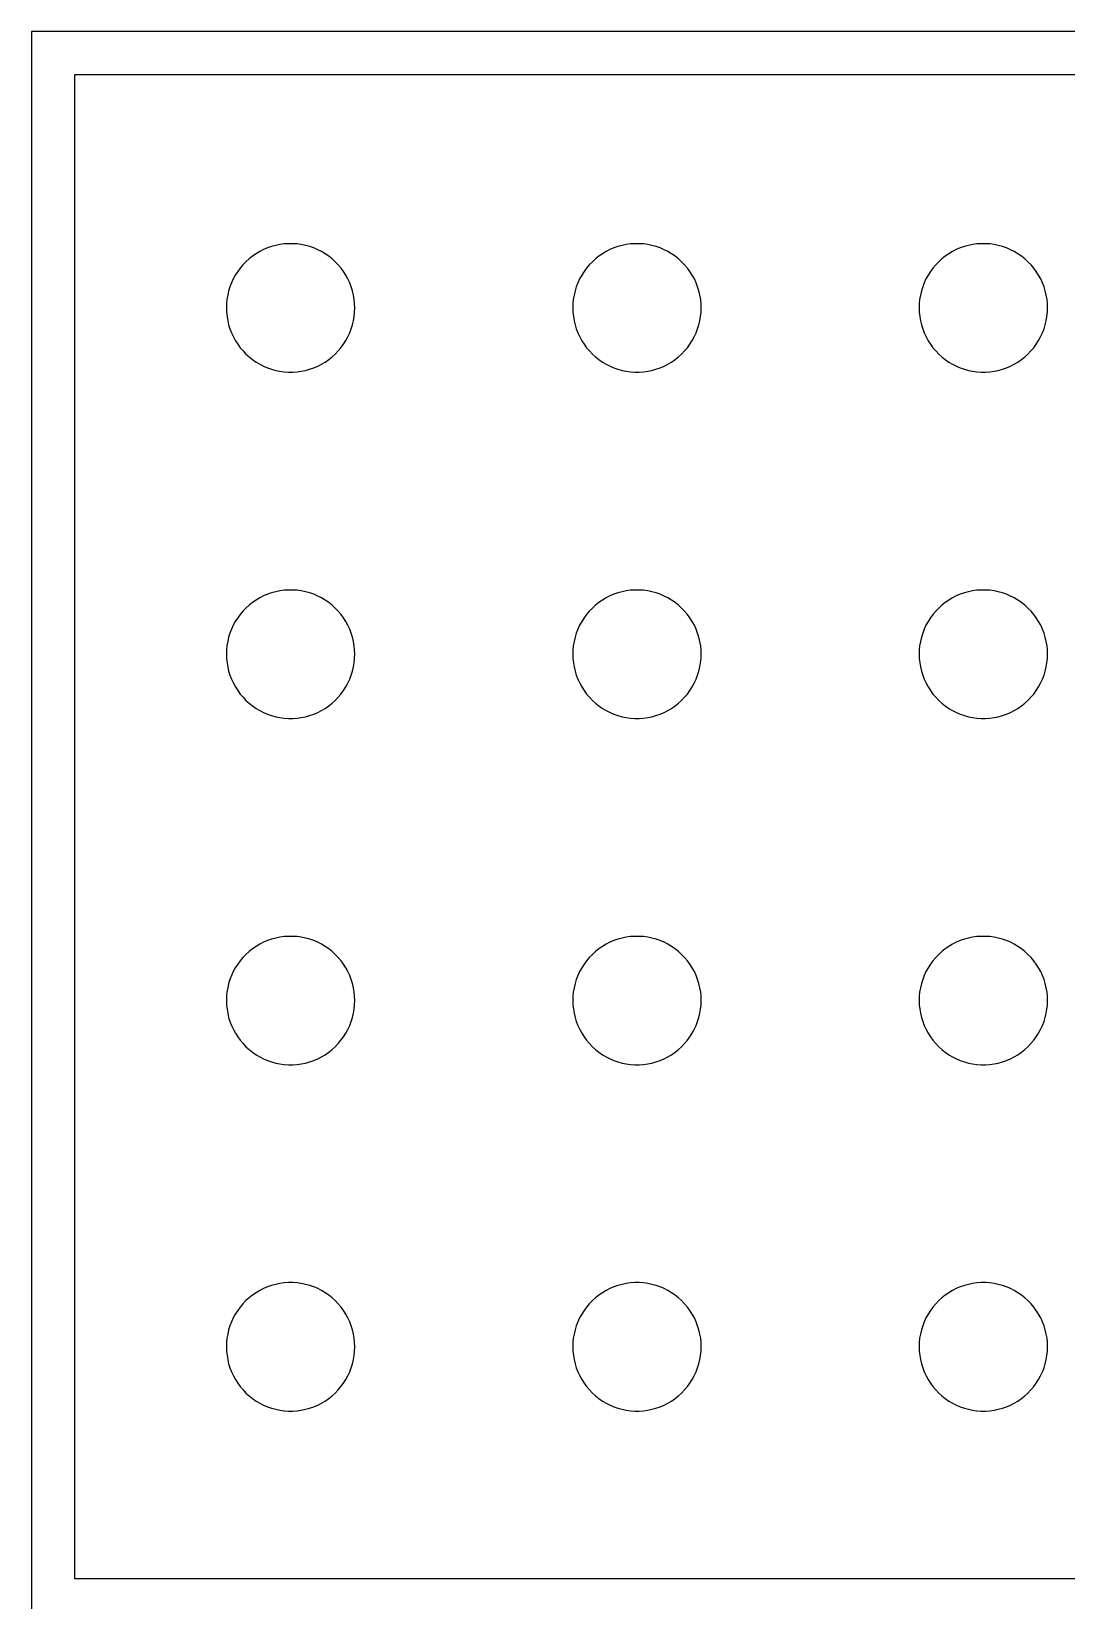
# Model space of a CAD drawing. Extents: x -75 to 75, y -42 to 42.
# Drawn here: x 30.59 to 42.55, y 12.59 to 30.72 of the extents above; entities that cross this region are included whole.
import ezdxf

# ---------------------------------------------------------------- set-up
doc = ezdxf.new("R2010")
doc.units = 0
doc.header["$MEASUREMENT"] = 0
doc.layers.get('0').update_dxf_attribs({"linetype": 'CONTINUOUS'})

msp = doc.modelspace()

# ---------------------------------------------------------------- linework, layer by layer
for p, q in [((52.594, 30.718), (30.594, 30.718)), ((30.594, 30.718), (30.594, -41.282)), ((31.094, 12.843), (31.094, 30.218)), ((31.094, 30.218), (52.094, 30.218)), ((33.148, 28.121), (33.109, 28.09)), ((33.188, 28.149), (33.148, 28.121)), ((33.231, 28.174), (33.188, 28.149)), ((33.275, 28.197), (33.231, 28.174)), ((33.321, 28.216), (33.275, 28.197)), ((33.368, 28.232), (33.321, 28.216)), ((33.416, 28.245), (33.368, 28.232)), ((33.464, 28.255), (33.416, 28.245)), ((33.513, 28.262), (33.464, 28.255)), ((33.563, 28.265), (33.513, 28.262)), ((33.613, 28.265), (33.563, 28.265)), ((33.662, 28.262), (33.613, 28.265)), ((33.711, 28.255), (33.662, 28.262)), ((33.76, 28.245), (33.711, 28.255)), ((33.808, 28.232), (33.76, 28.245)), ((33.854, 28.216), (33.808, 28.232)), ((33.9, 28.196), (33.854, 28.216)), ((33.944, 28.174), (33.9, 28.196)), ((33.987, 28.149), (33.944, 28.174)), ((34.028, 28.121), (33.987, 28.149)), ((34.067, 28.09), (34.028, 28.121)), ((37.148, 28.121), (37.109, 28.09)), ((37.188, 28.149), (37.148, 28.121)), ((37.231, 28.174), (37.188, 28.149)), ((37.275, 28.197), (37.231, 28.174)), ((37.321, 28.216), (37.275, 28.197)), ((37.368, 28.232), (37.321, 28.216)), ((37.416, 28.245), (37.368, 28.232)), ((37.464, 28.255), (37.416, 28.245)), ((37.513, 28.262), (37.464, 28.255)), ((37.563, 28.265), (37.513, 28.262)), ((37.613, 28.265), (37.563, 28.265)), ((37.662, 28.262), (37.613, 28.265)), ((37.711, 28.255), (37.662, 28.262)), ((37.76, 28.245), (37.711, 28.255)), ((37.808, 28.232), (37.76, 28.245)), ((37.854, 28.216), (37.808, 28.232)), ((37.9, 28.196), (37.854, 28.216)), ((37.944, 28.174), (37.9, 28.196)), ((37.987, 28.149), (37.944, 28.174)), ((38.028, 28.121), (37.987, 28.149)), ((38.067, 28.09), (38.028, 28.121)), ((41.148, 28.121), (41.109, 28.09)), ((41.188, 28.149), (41.148, 28.121)), ((41.231, 28.174), (41.188, 28.149)), ((41.275, 28.197), (41.231, 28.174)), ((41.321, 28.216), (41.275, 28.197)), ((41.368, 28.232), (41.321, 28.216)), ((41.416, 28.245), (41.368, 28.232)), ((41.464, 28.255), (41.416, 28.245)), ((41.513, 28.262), (41.464, 28.255)), ((41.563, 28.265), (41.513, 28.262)), ((41.613, 28.265), (41.563, 28.265)), ((41.662, 28.262), (41.613, 28.265)), ((41.711, 28.255), (41.662, 28.262)), ((41.76, 28.245), (41.711, 28.255)), ((41.808, 28.232), (41.76, 28.245)), ((41.854, 28.216), (41.808, 28.232)), ((41.9, 28.196), (41.854, 28.216)), ((41.944, 28.174), (41.9, 28.196)), ((41.987, 28.149), (41.944, 28.174)), ((42.028, 28.121), (41.987, 28.149)), ((42.067, 28.09), (42.028, 28.121)), ((32.976, 27.943), (32.949, 27.902)), ((33.005, 27.983), (32.976, 27.943)), ((33.037, 28.021), (33.005, 27.983)), ((33.072, 28.057), (33.037, 28.021)), ((33.109, 28.09), (33.072, 28.057)), ((34.103, 28.057), (34.067, 28.09)), ((34.138, 28.021), (34.103, 28.057)), ((34.17, 27.983), (34.138, 28.021)), ((34.199, 27.943), (34.17, 27.983)), ((34.226, 27.901), (34.199, 27.943)), ((36.976, 27.943), (36.949, 27.902)), ((37.005, 27.983), (36.976, 27.943)), ((37.037, 28.021), (37.005, 27.983)), ((37.072, 28.057), (37.037, 28.021)), ((37.109, 28.09), (37.072, 28.057)), ((38.103, 28.057), (38.067, 28.09)), ((38.138, 28.021), (38.103, 28.057)), ((38.17, 27.983), (38.138, 28.021)), ((38.199, 27.943), (38.17, 27.983)), ((38.226, 27.901), (38.199, 27.943)), ((40.976, 27.943), (40.949, 27.902)), ((41.005, 27.983), (40.976, 27.943)), ((41.037, 28.021), (41.005, 27.983)), ((41.072, 28.057), (41.037, 28.021)), ((41.109, 28.09), (41.072, 28.057)), ((42.103, 28.057), (42.067, 28.09)), ((42.138, 28.021), (42.103, 28.057)), ((42.17, 27.983), (42.138, 28.021)), ((42.199, 27.943), (42.17, 27.983)), ((42.226, 27.901), (42.199, 27.943)), ((32.887, 27.767), (32.872, 27.72)), ((32.905, 27.813), (32.887, 27.767)), ((32.925, 27.858), (32.905, 27.813)), ((32.949, 27.902), (32.925, 27.858)), ((34.25, 27.858), (34.226, 27.901)), ((34.27, 27.813), (34.25, 27.858)), ((34.288, 27.767), (34.27, 27.813)), ((34.303, 27.719), (34.288, 27.767)), ((36.887, 27.767), (36.872, 27.72)), ((36.905, 27.813), (36.887, 27.767)), ((36.925, 27.858), (36.905, 27.813)), ((36.949, 27.902), (36.925, 27.858)), ((38.25, 27.858), (38.226, 27.901)), ((38.27, 27.813), (38.25, 27.858)), ((38.288, 27.767), (38.27, 27.813)), ((38.303, 27.719), (38.288, 27.767)), ((40.887, 27.767), (40.872, 27.72)), ((40.905, 27.813), (40.887, 27.767)), ((40.925, 27.858), (40.905, 27.813)), ((40.949, 27.902), (40.925, 27.858)), ((42.25, 27.858), (42.226, 27.901)), ((42.27, 27.813), (42.25, 27.858)), ((42.288, 27.767), (42.27, 27.813)), ((42.303, 27.719), (42.288, 27.767)), ((32.847, 27.573), (32.846, 27.523)), ((32.852, 27.622), (32.847, 27.573)), ((32.861, 27.671), (32.852, 27.622)), ((32.872, 27.72), (32.861, 27.671)), ((34.314, 27.671), (34.303, 27.719)), ((34.323, 27.622), (34.314, 27.671)), ((34.327, 27.573), (34.323, 27.622)), ((34.329, 27.523), (34.327, 27.573)), ((36.847, 27.573), (36.846, 27.523)), ((36.852, 27.622), (36.847, 27.573)), ((36.861, 27.671), (36.852, 27.622)), ((36.872, 27.72), (36.861, 27.671)), ((38.314, 27.671), (38.303, 27.719)), ((38.323, 27.622), (38.314, 27.671)), ((38.327, 27.573), (38.323, 27.622)), ((38.329, 27.523), (38.327, 27.573)), ((40.847, 27.573), (40.846, 27.523)), ((40.852, 27.622), (40.847, 27.573)), ((40.861, 27.671), (40.852, 27.622)), ((40.872, 27.72), (40.861, 27.671)), ((42.314, 27.671), (42.303, 27.719)), ((42.323, 27.622), (42.314, 27.671)), ((42.327, 27.573), (42.323, 27.622)), ((42.329, 27.523), (42.327, 27.573)), ((32.846, 27.523), (32.848, 27.474)), ((32.848, 27.474), (32.853, 27.425)), ((32.853, 27.425), (32.861, 27.376)), ((32.861, 27.376), (32.872, 27.327)), ((34.303, 27.327), (34.314, 27.376)), ((34.314, 27.376), (34.322, 27.425)), ((34.322, 27.425), (34.327, 27.474)), ((34.327, 27.474), (34.329, 27.523)), ((36.846, 27.523), (36.848, 27.474)), ((36.848, 27.474), (36.853, 27.425)), ((36.853, 27.425), (36.861, 27.376)), ((36.861, 27.376), (36.872, 27.327)), ((38.303, 27.327), (38.314, 27.376)), ((38.314, 27.376), (38.322, 27.425)), ((38.322, 27.425), (38.327, 27.474)), ((38.327, 27.474), (38.329, 27.523)), ((40.846, 27.523), (40.848, 27.474)), ((40.848, 27.474), (40.853, 27.425)), ((40.853, 27.425), (40.861, 27.376)), ((40.861, 27.376), (40.872, 27.327)), ((42.303, 27.327), (42.314, 27.376)), ((42.314, 27.376), (42.322, 27.425)), ((42.322, 27.425), (42.327, 27.474)), ((42.327, 27.474), (42.329, 27.523)), ((32.872, 27.327), (32.887, 27.28)), ((32.887, 27.28), (32.905, 27.234)), ((32.905, 27.234), (32.926, 27.189)), ((32.926, 27.189), (32.95, 27.145)), ((34.225, 27.146), (34.249, 27.189)), ((34.249, 27.189), (34.27, 27.234)), ((34.27, 27.234), (34.288, 27.28)), ((34.288, 27.28), (34.303, 27.327)), ((36.872, 27.327), (36.887, 27.28)), ((36.887, 27.28), (36.905, 27.234)), ((36.905, 27.234), (36.926, 27.189)), ((36.926, 27.189), (36.95, 27.145)), ((38.225, 27.146), (38.249, 27.189)), ((38.249, 27.189), (38.27, 27.234)), ((38.27, 27.234), (38.288, 27.28)), ((38.288, 27.28), (38.303, 27.327)), ((40.872, 27.327), (40.887, 27.28)), ((40.887, 27.28), (40.905, 27.234)), ((40.905, 27.234), (40.926, 27.189)), ((40.926, 27.189), (40.95, 27.145)), ((42.225, 27.146), (42.249, 27.189)), ((42.249, 27.189), (42.27, 27.234)), ((42.27, 27.234), (42.288, 27.28)), ((42.288, 27.28), (42.303, 27.327)), ((32.95, 27.145), (32.976, 27.104)), ((32.976, 27.104), (33.006, 27.064)), ((33.006, 27.064), (33.038, 27.026)), ((33.038, 27.026), (33.072, 26.99)), ((34.103, 26.99), (34.137, 27.026)), ((34.137, 27.026), (34.169, 27.064)), ((34.169, 27.064), (34.199, 27.104)), ((34.199, 27.104), (34.225, 27.146)), ((36.95, 27.145), (36.976, 27.104)), ((36.976, 27.104), (37.006, 27.064)), ((37.006, 27.064), (37.038, 27.026)), ((37.038, 27.026), (37.072, 26.99)), ((38.103, 26.99), (38.137, 27.026)), ((38.137, 27.026), (38.169, 27.064)), ((38.169, 27.064), (38.199, 27.104)), ((38.199, 27.104), (38.225, 27.146)), ((40.95, 27.145), (40.976, 27.104)), ((40.976, 27.104), (41.006, 27.064)), ((41.006, 27.064), (41.038, 27.026)), ((41.038, 27.026), (41.072, 26.99)), ((42.103, 26.99), (42.137, 27.026)), ((42.137, 27.026), (42.169, 27.064)), ((42.169, 27.064), (42.199, 27.104)), ((42.199, 27.104), (42.225, 27.146)), ((33.072, 26.99), (33.109, 26.957)), ((33.109, 26.957), (33.148, 26.926)), ((33.148, 26.926), (33.189, 26.898)), ((33.189, 26.898), (33.232, 26.873)), ((33.232, 26.873), (33.276, 26.85)), ((33.276, 26.85), (33.321, 26.831)), ((33.321, 26.831), (33.368, 26.815)), ((33.807, 26.815), (33.854, 26.831)), ((33.854, 26.831), (33.9, 26.851)), ((33.9, 26.851), (33.944, 26.873)), ((33.944, 26.873), (33.986, 26.898)), ((33.986, 26.898), (34.027, 26.926)), ((34.027, 26.926), (34.066, 26.957)), ((34.066, 26.957), (34.103, 26.99)), ((37.072, 26.99), (37.109, 26.957)), ((37.109, 26.957), (37.148, 26.926)), ((37.148, 26.926), (37.189, 26.898)), ((37.189, 26.898), (37.232, 26.873)), ((37.232, 26.873), (37.276, 26.85)), ((37.276, 26.85), (37.321, 26.831)), ((37.321, 26.831), (37.368, 26.815)), ((37.807, 26.815), (37.854, 26.831)), ((37.854, 26.831), (37.9, 26.851)), ((37.9, 26.851), (37.944, 26.873)), ((37.944, 26.873), (37.986, 26.898)), ((37.986, 26.898), (38.027, 26.926)), ((38.027, 26.926), (38.066, 26.957)), ((38.066, 26.957), (38.103, 26.99)), ((41.072, 26.99), (41.109, 26.957)), ((41.109, 26.957), (41.148, 26.926)), ((41.148, 26.926), (41.189, 26.898)), ((41.189, 26.898), (41.232, 26.873)), ((41.232, 26.873), (41.276, 26.85)), ((41.276, 26.85), (41.321, 26.831)), ((41.321, 26.831), (41.368, 26.815)), ((41.807, 26.815), (41.854, 26.831)), ((41.854, 26.831), (41.9, 26.851)), ((41.9, 26.851), (41.944, 26.873)), ((41.944, 26.873), (41.986, 26.898)), ((41.986, 26.898), (42.027, 26.926)), ((42.027, 26.926), (42.066, 26.957)), ((42.066, 26.957), (42.103, 26.99)), ((33.368, 26.815), (33.416, 26.802)), ((33.416, 26.802), (33.464, 26.792)), ((33.464, 26.792), (33.513, 26.786)), ((33.513, 26.786), (33.563, 26.782)), ((33.563, 26.782), (33.612, 26.782)), ((33.612, 26.782), (33.662, 26.786)), ((33.662, 26.786), (33.711, 26.792)), ((33.711, 26.792), (33.759, 26.802)), ((33.759, 26.802), (33.807, 26.815)), ((37.368, 26.815), (37.416, 26.802)), ((37.416, 26.802), (37.464, 26.792)), ((37.464, 26.792), (37.513, 26.786)), ((37.513, 26.786), (37.563, 26.782)), ((37.563, 26.782), (37.612, 26.782)), ((37.612, 26.782), (37.662, 26.786)), ((37.662, 26.786), (37.711, 26.792)), ((37.711, 26.792), (37.759, 26.802)), ((37.759, 26.802), (37.807, 26.815)), ((41.368, 26.815), (41.416, 26.802)), ((41.416, 26.802), (41.464, 26.792)), ((41.464, 26.792), (41.513, 26.786)), ((41.513, 26.786), (41.563, 26.782)), ((41.563, 26.782), (41.612, 26.782)), ((41.612, 26.782), (41.662, 26.786)), ((41.662, 26.786), (41.711, 26.792)), ((41.711, 26.792), (41.759, 26.802)), ((41.759, 26.802), (41.807, 26.815)), ((33.148, 24.121), (33.109, 24.09)), ((33.188, 24.149), (33.148, 24.121)), ((33.231, 24.174), (33.188, 24.149)), ((33.275, 24.197), (33.231, 24.174)), ((33.321, 24.216), (33.275, 24.197)), ((33.368, 24.232), (33.321, 24.216)), ((33.416, 24.245), (33.368, 24.232)), ((33.464, 24.255), (33.416, 24.245)), ((33.513, 24.262), (33.464, 24.255)), ((33.563, 24.265), (33.513, 24.262)), ((33.613, 24.265), (33.563, 24.265)), ((33.662, 24.262), (33.613, 24.265)), ((33.711, 24.255), (33.662, 24.262)), ((33.76, 24.245), (33.711, 24.255)), ((33.808, 24.232), (33.76, 24.245)), ((33.854, 24.216), (33.808, 24.232)), ((33.9, 24.196), (33.854, 24.216)), ((33.944, 24.174), (33.9, 24.196)), ((33.987, 24.149), (33.944, 24.174)), ((34.028, 24.121), (33.987, 24.149)), ((34.067, 24.09), (34.028, 24.121)), ((37.148, 24.121), (37.109, 24.09)), ((37.188, 24.149), (37.148, 24.121)), ((37.231, 24.174), (37.188, 24.149)), ((37.275, 24.197), (37.231, 24.174)), ((37.321, 24.216), (37.275, 24.197)), ((37.368, 24.232), (37.321, 24.216)), ((37.416, 24.245), (37.368, 24.232)), ((37.464, 24.255), (37.416, 24.245)), ((37.513, 24.262), (37.464, 24.255)), ((37.563, 24.265), (37.513, 24.262)), ((37.613, 24.265), (37.563, 24.265)), ((37.662, 24.262), (37.613, 24.265)), ((37.711, 24.255), (37.662, 24.262)), ((37.76, 24.245), (37.711, 24.255)), ((37.808, 24.232), (37.76, 24.245)), ((37.854, 24.216), (37.808, 24.232)), ((37.9, 24.196), (37.854, 24.216)), ((37.944, 24.174), (37.9, 24.196)), ((37.987, 24.149), (37.944, 24.174)), ((38.028, 24.121), (37.987, 24.149)), ((38.067, 24.09), (38.028, 24.121)), ((41.148, 24.121), (41.109, 24.09)), ((41.188, 24.149), (41.148, 24.121)), ((41.231, 24.174), (41.188, 24.149)), ((41.275, 24.197), (41.231, 24.174)), ((41.321, 24.216), (41.275, 24.197)), ((41.368, 24.232), (41.321, 24.216)), ((41.416, 24.245), (41.368, 24.232)), ((41.464, 24.255), (41.416, 24.245)), ((41.513, 24.262), (41.464, 24.255)), ((41.563, 24.265), (41.513, 24.262)), ((41.613, 24.265), (41.563, 24.265)), ((41.662, 24.262), (41.613, 24.265)), ((41.711, 24.255), (41.662, 24.262)), ((41.76, 24.245), (41.711, 24.255)), ((41.808, 24.232), (41.76, 24.245)), ((41.854, 24.216), (41.808, 24.232)), ((41.9, 24.196), (41.854, 24.216)), ((41.944, 24.174), (41.9, 24.196)), ((41.987, 24.149), (41.944, 24.174)), ((42.028, 24.121), (41.987, 24.149)), ((42.067, 24.09), (42.028, 24.121)), ((32.976, 23.943), (32.949, 23.902)), ((33.005, 23.983), (32.976, 23.943)), ((33.037, 24.021), (33.005, 23.983)), ((33.072, 24.057), (33.037, 24.021)), ((33.109, 24.09), (33.072, 24.057)), ((34.103, 24.057), (34.067, 24.09)), ((34.138, 24.021), (34.103, 24.057)), ((34.17, 23.983), (34.138, 24.021)), ((34.199, 23.943), (34.17, 23.983)), ((34.226, 23.901), (34.199, 23.943)), ((36.976, 23.943), (36.949, 23.902)), ((37.005, 23.983), (36.976, 23.943)), ((37.037, 24.021), (37.005, 23.983)), ((37.072, 24.057), (37.037, 24.021)), ((37.109, 24.09), (37.072, 24.057)), ((38.103, 24.057), (38.067, 24.09)), ((38.138, 24.021), (38.103, 24.057)), ((38.17, 23.983), (38.138, 24.021)), ((38.199, 23.943), (38.17, 23.983)), ((38.226, 23.901), (38.199, 23.943)), ((40.976, 23.943), (40.949, 23.902)), ((41.005, 23.983), (40.976, 23.943)), ((41.037, 24.021), (41.005, 23.983)), ((41.072, 24.057), (41.037, 24.021)), ((41.109, 24.09), (41.072, 24.057)), ((42.103, 24.057), (42.067, 24.09)), ((42.138, 24.021), (42.103, 24.057)), ((42.17, 23.983), (42.138, 24.021)), ((42.199, 23.943), (42.17, 23.983)), ((42.226, 23.901), (42.199, 23.943)), ((32.887, 23.767), (32.872, 23.72)), ((32.905, 23.813), (32.887, 23.767)), ((32.925, 23.858), (32.905, 23.813)), ((32.949, 23.902), (32.925, 23.858)), ((34.25, 23.858), (34.226, 23.901)), ((34.27, 23.813), (34.25, 23.858)), ((34.288, 23.767), (34.27, 23.813)), ((34.303, 23.719), (34.288, 23.767)), ((36.887, 23.767), (36.872, 23.72)), ((36.905, 23.813), (36.887, 23.767)), ((36.925, 23.858), (36.905, 23.813)), ((36.949, 23.902), (36.925, 23.858)), ((38.25, 23.858), (38.226, 23.901)), ((38.27, 23.813), (38.25, 23.858)), ((38.288, 23.767), (38.27, 23.813)), ((38.303, 23.719), (38.288, 23.767)), ((40.887, 23.767), (40.872, 23.72)), ((40.905, 23.813), (40.887, 23.767)), ((40.925, 23.858), (40.905, 23.813)), ((40.949, 23.902), (40.925, 23.858)), ((42.25, 23.858), (42.226, 23.901)), ((42.27, 23.813), (42.25, 23.858)), ((42.288, 23.767), (42.27, 23.813)), ((42.303, 23.719), (42.288, 23.767)), ((32.847, 23.573), (32.846, 23.523)), ((32.852, 23.622), (32.847, 23.573)), ((32.861, 23.671), (32.852, 23.622)), ((32.872, 23.72), (32.861, 23.671)), ((34.314, 23.671), (34.303, 23.719)), ((34.323, 23.622), (34.314, 23.671)), ((34.327, 23.573), (34.323, 23.622)), ((34.329, 23.523), (34.327, 23.573)), ((36.847, 23.573), (36.846, 23.523)), ((36.852, 23.622), (36.847, 23.573)), ((36.861, 23.671), (36.852, 23.622)), ((36.872, 23.72), (36.861, 23.671)), ((38.314, 23.671), (38.303, 23.719)), ((38.323, 23.622), (38.314, 23.671)), ((38.327, 23.573), (38.323, 23.622)), ((38.329, 23.523), (38.327, 23.573)), ((40.847, 23.573), (40.846, 23.523)), ((40.852, 23.622), (40.847, 23.573)), ((40.861, 23.671), (40.852, 23.622)), ((40.872, 23.72), (40.861, 23.671)), ((42.314, 23.671), (42.303, 23.719)), ((42.323, 23.622), (42.314, 23.671)), ((42.327, 23.573), (42.323, 23.622)), ((42.329, 23.523), (42.327, 23.573)), ((32.846, 23.523), (32.848, 23.474)), ((32.848, 23.474), (32.853, 23.425)), ((32.853, 23.425), (32.861, 23.376)), ((34.314, 23.376), (34.322, 23.425)), ((34.322, 23.425), (34.327, 23.474)), ((34.327, 23.474), (34.329, 23.523)), ((36.846, 23.523), (36.848, 23.474)), ((36.848, 23.474), (36.853, 23.425)), ((36.853, 23.425), (36.861, 23.376)), ((38.314, 23.376), (38.322, 23.425)), ((38.322, 23.425), (38.327, 23.474)), ((38.327, 23.474), (38.329, 23.523)), ((40.846, 23.523), (40.848, 23.474)), ((40.848, 23.474), (40.853, 23.425)), ((40.853, 23.425), (40.861, 23.376)), ((42.314, 23.376), (42.322, 23.425)), ((42.322, 23.425), (42.327, 23.474)), ((42.327, 23.474), (42.329, 23.523)), ((32.861, 23.376), (32.872, 23.327)), ((32.872, 23.327), (32.887, 23.28)), ((32.887, 23.28), (32.905, 23.234)), ((32.905, 23.234), (32.926, 23.189)), ((34.249, 23.189), (34.27, 23.234)), ((34.27, 23.234), (34.288, 23.28)), ((34.288, 23.28), (34.303, 23.327)), ((34.303, 23.327), (34.314, 23.376)), ((36.861, 23.376), (36.872, 23.327)), ((36.872, 23.327), (36.887, 23.28)), ((36.887, 23.28), (36.905, 23.234)), ((36.905, 23.234), (36.926, 23.189)), ((38.249, 23.189), (38.27, 23.234)), ((38.27, 23.234), (38.288, 23.28)), ((38.288, 23.28), (38.303, 23.327)), ((38.303, 23.327), (38.314, 23.376)), ((40.861, 23.376), (40.872, 23.327)), ((40.872, 23.327), (40.887, 23.28)), ((40.887, 23.28), (40.905, 23.234)), ((40.905, 23.234), (40.926, 23.189)), ((42.249, 23.189), (42.27, 23.234)), ((42.27, 23.234), (42.288, 23.28)), ((42.288, 23.28), (42.303, 23.327)), ((42.303, 23.327), (42.314, 23.376)), ((32.926, 23.189), (32.95, 23.145)), ((32.95, 23.145), (32.976, 23.104)), ((32.976, 23.104), (33.006, 23.064)), ((33.006, 23.064), (33.038, 23.026)), ((33.038, 23.026), (33.072, 22.99)), ((34.103, 22.99), (34.137, 23.026)), ((34.137, 23.026), (34.169, 23.064)), ((34.169, 23.064), (34.199, 23.104)), ((34.199, 23.104), (34.225, 23.146)), ((34.225, 23.146), (34.249, 23.189)), ((36.926, 23.189), (36.95, 23.145)), ((36.95, 23.145), (36.976, 23.104)), ((36.976, 23.104), (37.006, 23.064)), ((37.006, 23.064), (37.038, 23.026)), ((37.038, 23.026), (37.072, 22.99)), ((38.103, 22.99), (38.137, 23.026)), ((38.137, 23.026), (38.169, 23.064)), ((38.169, 23.064), (38.199, 23.104)), ((38.199, 23.104), (38.225, 23.146)), ((38.225, 23.146), (38.249, 23.189)), ((40.926, 23.189), (40.95, 23.145)), ((40.95, 23.145), (40.976, 23.104)), ((40.976, 23.104), (41.006, 23.064)), ((41.006, 23.064), (41.038, 23.026)), ((41.038, 23.026), (41.072, 22.99)), ((42.103, 22.99), (42.137, 23.026)), ((42.137, 23.026), (42.169, 23.064)), ((42.169, 23.064), (42.199, 23.104)), ((42.199, 23.104), (42.225, 23.146)), ((42.225, 23.146), (42.249, 23.189)), ((33.072, 22.99), (33.109, 22.957)), ((33.109, 22.957), (33.148, 22.926)), ((33.148, 22.926), (33.189, 22.898)), ((33.189, 22.898), (33.232, 22.873)), ((33.232, 22.873), (33.276, 22.85)), ((33.276, 22.85), (33.321, 22.831)), ((33.854, 22.831), (33.9, 22.851)), ((33.9, 22.851), (33.944, 22.873)), ((33.944, 22.873), (33.986, 22.898)), ((33.986, 22.898), (34.027, 22.926)), ((34.027, 22.926), (34.066, 22.957)), ((34.066, 22.957), (34.103, 22.99)), ((37.072, 22.99), (37.109, 22.957)), ((37.109, 22.957), (37.148, 22.926)), ((37.148, 22.926), (37.189, 22.898)), ((37.189, 22.898), (37.232, 22.873)), ((37.232, 22.873), (37.276, 22.85)), ((37.276, 22.85), (37.321, 22.831)), ((37.854, 22.831), (37.9, 22.851)), ((37.9, 22.851), (37.944, 22.873)), ((37.944, 22.873), (37.986, 22.898)), ((37.986, 22.898), (38.027, 22.926)), ((38.027, 22.926), (38.066, 22.957)), ((38.066, 22.957), (38.103, 22.99)), ((41.072, 22.99), (41.109, 22.957)), ((41.109, 22.957), (41.148, 22.926)), ((41.148, 22.926), (41.189, 22.898)), ((41.189, 22.898), (41.232, 22.873)), ((41.232, 22.873), (41.276, 22.85)), ((41.276, 22.85), (41.321, 22.831)), ((41.854, 22.831), (41.9, 22.851)), ((41.9, 22.851), (41.944, 22.873)), ((41.944, 22.873), (41.986, 22.898)), ((41.986, 22.898), (42.027, 22.926)), ((42.027, 22.926), (42.066, 22.957)), ((42.066, 22.957), (42.103, 22.99)), ((33.321, 22.831), (33.368, 22.815)), ((33.368, 22.815), (33.416, 22.802)), ((33.416, 22.802), (33.464, 22.792)), ((33.464, 22.792), (33.513, 22.786)), ((33.513, 22.786), (33.563, 22.782)), ((33.563, 22.782), (33.612, 22.782)), ((33.612, 22.782), (33.662, 22.786)), ((33.662, 22.786), (33.711, 22.792)), ((33.711, 22.792), (33.759, 22.802)), ((33.759, 22.802), (33.807, 22.815)), ((33.807, 22.815), (33.854, 22.831)), ((37.321, 22.831), (37.368, 22.815)), ((37.368, 22.815), (37.416, 22.802)), ((37.416, 22.802), (37.464, 22.792)), ((37.464, 22.792), (37.513, 22.786)), ((37.513, 22.786), (37.563, 22.782)), ((37.563, 22.782), (37.612, 22.782)), ((37.612, 22.782), (37.662, 22.786)), ((37.662, 22.786), (37.711, 22.792)), ((37.711, 22.792), (37.759, 22.802)), ((37.759, 22.802), (37.807, 22.815)), ((37.807, 22.815), (37.854, 22.831)), ((41.321, 22.831), (41.368, 22.815)), ((41.368, 22.815), (41.416, 22.802)), ((41.416, 22.802), (41.464, 22.792)), ((41.464, 22.792), (41.513, 22.786)), ((41.513, 22.786), (41.563, 22.782)), ((41.563, 22.782), (41.612, 22.782)), ((41.612, 22.782), (41.662, 22.786)), ((41.662, 22.786), (41.711, 22.792)), ((41.711, 22.792), (41.759, 22.802)), ((41.759, 22.802), (41.807, 22.815)), ((41.807, 22.815), (41.854, 22.831)), ((33.148, 20.121), (33.109, 20.09)), ((33.188, 20.149), (33.148, 20.121)), ((33.231, 20.174), (33.188, 20.149)), ((33.275, 20.197), (33.231, 20.174)), ((33.321, 20.216), (33.275, 20.197)), ((33.368, 20.232), (33.321, 20.216)), ((33.416, 20.245), (33.368, 20.232)), ((33.464, 20.255), (33.416, 20.245)), ((33.513, 20.262), (33.464, 20.255)), ((33.563, 20.265), (33.513, 20.262)), ((33.613, 20.265), (33.563, 20.265)), ((33.662, 20.262), (33.613, 20.265)), ((33.711, 20.255), (33.662, 20.262)), ((33.76, 20.245), (33.711, 20.255)), ((33.808, 20.232), (33.76, 20.245)), ((33.854, 20.216), (33.808, 20.232)), ((33.9, 20.196), (33.854, 20.216)), ((33.944, 20.174), (33.9, 20.196)), ((33.987, 20.149), (33.944, 20.174)), ((34.028, 20.121), (33.987, 20.149)), ((34.067, 20.09), (34.028, 20.121)), ((37.148, 20.121), (37.109, 20.09)), ((37.188, 20.149), (37.148, 20.121)), ((37.231, 20.174), (37.188, 20.149)), ((37.275, 20.197), (37.231, 20.174)), ((37.321, 20.216), (37.275, 20.197)), ((37.368, 20.232), (37.321, 20.216)), ((37.416, 20.245), (37.368, 20.232)), ((37.464, 20.255), (37.416, 20.245)), ((37.513, 20.262), (37.464, 20.255)), ((37.563, 20.265), (37.513, 20.262)), ((37.613, 20.265), (37.563, 20.265)), ((37.662, 20.262), (37.613, 20.265)), ((37.711, 20.255), (37.662, 20.262)), ((37.76, 20.245), (37.711, 20.255)), ((37.808, 20.232), (37.76, 20.245)), ((37.854, 20.216), (37.808, 20.232)), ((37.9, 20.196), (37.854, 20.216)), ((37.944, 20.174), (37.9, 20.196)), ((37.987, 20.149), (37.944, 20.174)), ((38.028, 20.121), (37.987, 20.149)), ((38.067, 20.09), (38.028, 20.121)), ((41.148, 20.121), (41.109, 20.09)), ((41.188, 20.149), (41.148, 20.121)), ((41.231, 20.174), (41.188, 20.149)), ((41.275, 20.197), (41.231, 20.174)), ((41.321, 20.216), (41.275, 20.197)), ((41.368, 20.232), (41.321, 20.216)), ((41.416, 20.245), (41.368, 20.232)), ((41.464, 20.255), (41.416, 20.245)), ((41.513, 20.262), (41.464, 20.255)), ((41.563, 20.265), (41.513, 20.262)), ((41.613, 20.265), (41.563, 20.265)), ((41.662, 20.262), (41.613, 20.265)), ((41.711, 20.255), (41.662, 20.262)), ((41.76, 20.245), (41.711, 20.255)), ((41.808, 20.232), (41.76, 20.245)), ((41.854, 20.216), (41.808, 20.232)), ((41.9, 20.196), (41.854, 20.216)), ((41.944, 20.174), (41.9, 20.196)), ((41.987, 20.149), (41.944, 20.174)), ((42.028, 20.121), (41.987, 20.149)), ((42.067, 20.09), (42.028, 20.121)), ((32.976, 19.943), (32.949, 19.902)), ((33.005, 19.983), (32.976, 19.943)), ((33.037, 20.021), (33.005, 19.983)), ((33.072, 20.057), (33.037, 20.021)), ((33.109, 20.09), (33.072, 20.057)), ((34.103, 20.057), (34.067, 20.09)), ((34.138, 20.021), (34.103, 20.057)), ((34.17, 19.983), (34.138, 20.021)), ((34.199, 19.943), (34.17, 19.983)), ((34.226, 19.901), (34.199, 19.943)), ((36.976, 19.943), (36.949, 19.902)), ((37.005, 19.983), (36.976, 19.943)), ((37.037, 20.021), (37.005, 19.983)), ((37.072, 20.057), (37.037, 20.021)), ((37.109, 20.09), (37.072, 20.057)), ((38.103, 20.057), (38.067, 20.09)), ((38.138, 20.021), (38.103, 20.057)), ((38.17, 19.983), (38.138, 20.021)), ((38.199, 19.943), (38.17, 19.983)), ((38.226, 19.901), (38.199, 19.943)), ((40.976, 19.943), (40.949, 19.902)), ((41.005, 19.983), (40.976, 19.943)), ((41.037, 20.021), (41.005, 19.983)), ((41.072, 20.057), (41.037, 20.021)), ((41.109, 20.09), (41.072, 20.057)), ((42.103, 20.057), (42.067, 20.09)), ((42.138, 20.021), (42.103, 20.057)), ((42.17, 19.983), (42.138, 20.021)), ((42.199, 19.943), (42.17, 19.983)), ((42.226, 19.901), (42.199, 19.943)), ((32.887, 19.767), (32.872, 19.72)), ((32.905, 19.813), (32.887, 19.767)), ((32.925, 19.858), (32.905, 19.813)), ((32.949, 19.902), (32.925, 19.858)), ((34.25, 19.858), (34.226, 19.901)), ((34.27, 19.813), (34.25, 19.858)), ((34.288, 19.767), (34.27, 19.813)), ((34.303, 19.719), (34.288, 19.767)), ((36.887, 19.767), (36.872, 19.72)), ((36.905, 19.813), (36.887, 19.767)), ((36.925, 19.858), (36.905, 19.813)), ((36.949, 19.902), (36.925, 19.858)), ((38.25, 19.858), (38.226, 19.901)), ((38.27, 19.813), (38.25, 19.858)), ((38.288, 19.767), (38.27, 19.813)), ((38.303, 19.719), (38.288, 19.767)), ((40.887, 19.767), (40.872, 19.72)), ((40.905, 19.813), (40.887, 19.767)), ((40.925, 19.858), (40.905, 19.813)), ((40.949, 19.902), (40.925, 19.858)), ((42.25, 19.858), (42.226, 19.901)), ((42.27, 19.813), (42.25, 19.858)), ((42.288, 19.767), (42.27, 19.813)), ((42.303, 19.719), (42.288, 19.767)), ((32.852, 19.622), (32.847, 19.573)), ((32.861, 19.671), (32.852, 19.622)), ((32.872, 19.72), (32.861, 19.671)), ((34.314, 19.671), (34.303, 19.719)), ((34.323, 19.622), (34.314, 19.671)), ((34.327, 19.573), (34.323, 19.622)), ((36.852, 19.622), (36.847, 19.573)), ((36.861, 19.671), (36.852, 19.622)), ((36.872, 19.72), (36.861, 19.671)), ((38.314, 19.671), (38.303, 19.719)), ((38.323, 19.622), (38.314, 19.671)), ((38.327, 19.573), (38.323, 19.622)), ((40.852, 19.622), (40.847, 19.573)), ((40.861, 19.671), (40.852, 19.622)), ((40.872, 19.72), (40.861, 19.671)), ((42.314, 19.671), (42.303, 19.719)), ((42.323, 19.622), (42.314, 19.671)), ((42.327, 19.573), (42.323, 19.622)), ((32.847, 19.573), (32.846, 19.523)), ((32.846, 19.523), (32.848, 19.474)), ((32.848, 19.474), (32.853, 19.425)), ((32.853, 19.425), (32.861, 19.376)), ((34.314, 19.376), (34.322, 19.425)), ((34.322, 19.425), (34.327, 19.474)), ((34.329, 19.523), (34.327, 19.573)), ((34.327, 19.474), (34.329, 19.523)), ((36.847, 19.573), (36.846, 19.523)), ((36.846, 19.523), (36.848, 19.474)), ((36.848, 19.474), (36.853, 19.425)), ((36.853, 19.425), (36.861, 19.376)), ((38.314, 19.376), (38.322, 19.425)), ((38.322, 19.425), (38.327, 19.474)), ((38.329, 19.523), (38.327, 19.573)), ((38.327, 19.474), (38.329, 19.523)), ((40.847, 19.573), (40.846, 19.523)), ((40.846, 19.523), (40.848, 19.474)), ((40.848, 19.474), (40.853, 19.425)), ((40.853, 19.425), (40.861, 19.376)), ((42.314, 19.376), (42.322, 19.425)), ((42.322, 19.425), (42.327, 19.474)), ((42.329, 19.523), (42.327, 19.573)), ((42.327, 19.474), (42.329, 19.523)), ((32.861, 19.376), (32.872, 19.327)), ((32.872, 19.327), (32.887, 19.28)), ((32.887, 19.28), (32.905, 19.234)), ((32.905, 19.234), (32.926, 19.189)), ((34.249, 19.189), (34.27, 19.234)), ((34.27, 19.234), (34.288, 19.28)), ((34.288, 19.28), (34.303, 19.327)), ((34.303, 19.327), (34.314, 19.376)), ((36.861, 19.376), (36.872, 19.327)), ((36.872, 19.327), (36.887, 19.28)), ((36.887, 19.28), (36.905, 19.234)), ((36.905, 19.234), (36.926, 19.189)), ((38.249, 19.189), (38.27, 19.234)), ((38.27, 19.234), (38.288, 19.28)), ((38.288, 19.28), (38.303, 19.327)), ((38.303, 19.327), (38.314, 19.376)), ((40.861, 19.376), (40.872, 19.327)), ((40.872, 19.327), (40.887, 19.28)), ((40.887, 19.28), (40.905, 19.234)), ((40.905, 19.234), (40.926, 19.189)), ((42.249, 19.189), (42.27, 19.234)), ((42.27, 19.234), (42.288, 19.28)), ((42.288, 19.28), (42.303, 19.327)), ((42.303, 19.327), (42.314, 19.376)), ((32.926, 19.189), (32.95, 19.145)), ((32.95, 19.145), (32.976, 19.104)), ((32.976, 19.104), (33.006, 19.064)), ((33.006, 19.064), (33.038, 19.026)), ((34.137, 19.026), (34.169, 19.064)), ((34.169, 19.064), (34.199, 19.104)), ((34.199, 19.104), (34.225, 19.146)), ((34.225, 19.146), (34.249, 19.189)), ((36.926, 19.189), (36.95, 19.145)), ((36.95, 19.145), (36.976, 19.104)), ((36.976, 19.104), (37.006, 19.064)), ((37.006, 19.064), (37.038, 19.026)), ((38.137, 19.026), (38.169, 19.064)), ((38.169, 19.064), (38.199, 19.104)), ((38.199, 19.104), (38.225, 19.146)), ((38.225, 19.146), (38.249, 19.189)), ((40.926, 19.189), (40.95, 19.145)), ((40.95, 19.145), (40.976, 19.104)), ((40.976, 19.104), (41.006, 19.064)), ((41.006, 19.064), (41.038, 19.026)), ((42.137, 19.026), (42.169, 19.064)), ((42.169, 19.064), (42.199, 19.104)), ((42.199, 19.104), (42.225, 19.146)), ((42.225, 19.146), (42.249, 19.189)), ((33.038, 19.026), (33.072, 18.99)), ((33.072, 18.99), (33.109, 18.957)), ((33.109, 18.957), (33.148, 18.926)), ((33.148, 18.926), (33.189, 18.898)), ((33.189, 18.898), (33.232, 18.873)), ((33.232, 18.873), (33.276, 18.85)), ((33.276, 18.85), (33.321, 18.831)), ((33.854, 18.831), (33.9, 18.851)), ((33.9, 18.851), (33.944, 18.873)), ((33.944, 18.873), (33.986, 18.898)), ((33.986, 18.898), (34.027, 18.926)), ((34.027, 18.926), (34.066, 18.957)), ((34.066, 18.957), (34.103, 18.99)), ((34.103, 18.99), (34.137, 19.026)), ((37.038, 19.026), (37.072, 18.99)), ((37.072, 18.99), (37.109, 18.957)), ((37.109, 18.957), (37.148, 18.926)), ((37.148, 18.926), (37.189, 18.898)), ((37.189, 18.898), (37.232, 18.873)), ((37.232, 18.873), (37.276, 18.85)), ((37.276, 18.85), (37.321, 18.831)), ((37.854, 18.831), (37.9, 18.851)), ((37.9, 18.851), (37.944, 18.873)), ((37.944, 18.873), (37.986, 18.898)), ((37.986, 18.898), (38.027, 18.926)), ((38.027, 18.926), (38.066, 18.957)), ((38.066, 18.957), (38.103, 18.99)), ((38.103, 18.99), (38.137, 19.026)), ((41.038, 19.026), (41.072, 18.99)), ((41.072, 18.99), (41.109, 18.957)), ((41.109, 18.957), (41.148, 18.926)), ((41.148, 18.926), (41.189, 18.898)), ((41.189, 18.898), (41.232, 18.873)), ((41.232, 18.873), (41.276, 18.85)), ((41.276, 18.85), (41.321, 18.831)), ((41.854, 18.831), (41.9, 18.851)), ((41.9, 18.851), (41.944, 18.873)), ((41.944, 18.873), (41.986, 18.898)), ((41.986, 18.898), (42.027, 18.926)), ((42.027, 18.926), (42.066, 18.957)), ((42.066, 18.957), (42.103, 18.99)), ((42.103, 18.99), (42.137, 19.026)), ((33.321, 18.831), (33.368, 18.815)), ((33.368, 18.815), (33.416, 18.802)), ((33.416, 18.802), (33.464, 18.792)), ((33.464, 18.792), (33.513, 18.786)), ((33.513, 18.786), (33.563, 18.782)), ((33.563, 18.782), (33.612, 18.782)), ((33.612, 18.782), (33.662, 18.786)), ((33.662, 18.786), (33.711, 18.792)), ((33.711, 18.792), (33.759, 18.802)), ((33.759, 18.802), (33.807, 18.815)), ((33.807, 18.815), (33.854, 18.831)), ((37.321, 18.831), (37.368, 18.815)), ((37.368, 18.815), (37.416, 18.802)), ((37.416, 18.802), (37.464, 18.792)), ((37.464, 18.792), (37.513, 18.786)), ((37.513, 18.786), (37.563, 18.782)), ((37.563, 18.782), (37.612, 18.782)), ((37.612, 18.782), (37.662, 18.786)), ((37.662, 18.786), (37.711, 18.792)), ((37.711, 18.792), (37.759, 18.802)), ((37.759, 18.802), (37.807, 18.815)), ((37.807, 18.815), (37.854, 18.831)), ((41.321, 18.831), (41.368, 18.815)), ((41.368, 18.815), (41.416, 18.802)), ((41.416, 18.802), (41.464, 18.792)), ((41.464, 18.792), (41.513, 18.786)), ((41.513, 18.786), (41.563, 18.782)), ((41.563, 18.782), (41.612, 18.782)), ((41.612, 18.782), (41.662, 18.786)), ((41.662, 18.786), (41.711, 18.792)), ((41.711, 18.792), (41.759, 18.802)), ((41.759, 18.802), (41.807, 18.815)), ((41.807, 18.815), (41.854, 18.831)), ((33.188, 16.149), (33.148, 16.121)), ((33.231, 16.174), (33.188, 16.149)), ((33.275, 16.197), (33.231, 16.174)), ((33.321, 16.216), (33.275, 16.197)), ((33.368, 16.232), (33.321, 16.216)), ((33.416, 16.245), (33.368, 16.232)), ((33.464, 16.255), (33.416, 16.245)), ((33.513, 16.262), (33.464, 16.255)), ((33.563, 16.265), (33.513, 16.262)), ((33.613, 16.265), (33.563, 16.265)), ((33.662, 16.262), (33.613, 16.265)), ((33.711, 16.255), (33.662, 16.262)), ((33.76, 16.245), (33.711, 16.255)), ((33.808, 16.232), (33.76, 16.245)), ((33.854, 16.216), (33.808, 16.232)), ((33.9, 16.196), (33.854, 16.216)), ((33.944, 16.174), (33.9, 16.196)), ((33.987, 16.149), (33.944, 16.174)), ((34.028, 16.121), (33.987, 16.149)), ((37.188, 16.149), (37.148, 16.121)), ((37.231, 16.174), (37.188, 16.149)), ((37.275, 16.197), (37.231, 16.174)), ((37.321, 16.216), (37.275, 16.197)), ((37.368, 16.232), (37.321, 16.216)), ((37.416, 16.245), (37.368, 16.232)), ((37.464, 16.255), (37.416, 16.245)), ((37.513, 16.262), (37.464, 16.255)), ((37.563, 16.265), (37.513, 16.262)), ((37.613, 16.265), (37.563, 16.265)), ((37.662, 16.262), (37.613, 16.265)), ((37.711, 16.255), (37.662, 16.262)), ((37.76, 16.245), (37.711, 16.255)), ((37.808, 16.232), (37.76, 16.245)), ((37.854, 16.216), (37.808, 16.232)), ((37.9, 16.196), (37.854, 16.216)), ((37.944, 16.174), (37.9, 16.196)), ((37.987, 16.149), (37.944, 16.174)), ((38.028, 16.121), (37.987, 16.149)), ((41.188, 16.149), (41.148, 16.121)), ((41.231, 16.174), (41.188, 16.149)), ((41.275, 16.197), (41.231, 16.174)), ((41.321, 16.216), (41.275, 16.197)), ((41.368, 16.232), (41.321, 16.216)), ((41.416, 16.245), (41.368, 16.232)), ((41.464, 16.255), (41.416, 16.245)), ((41.513, 16.262), (41.464, 16.255)), ((41.563, 16.265), (41.513, 16.262)), ((41.613, 16.265), (41.563, 16.265)), ((41.662, 16.262), (41.613, 16.265)), ((41.711, 16.255), (41.662, 16.262)), ((41.76, 16.245), (41.711, 16.255)), ((41.808, 16.232), (41.76, 16.245)), ((41.854, 16.216), (41.808, 16.232)), ((41.9, 16.196), (41.854, 16.216)), ((41.944, 16.174), (41.9, 16.196)), ((41.987, 16.149), (41.944, 16.174)), ((42.028, 16.121), (41.987, 16.149)), ((33.005, 15.983), (32.976, 15.943)), ((33.037, 16.021), (33.005, 15.983)), ((33.072, 16.057), (33.037, 16.021)), ((33.109, 16.09), (33.072, 16.057)), ((33.148, 16.121), (33.109, 16.09)), ((34.067, 16.09), (34.028, 16.121)), ((34.103, 16.057), (34.067, 16.09)), ((34.138, 16.021), (34.103, 16.057)), ((34.17, 15.983), (34.138, 16.021)), ((34.199, 15.943), (34.17, 15.983)), ((37.005, 15.983), (36.976, 15.943)), ((37.037, 16.021), (37.005, 15.983)), ((37.072, 16.057), (37.037, 16.021)), ((37.109, 16.09), (37.072, 16.057)), ((37.148, 16.121), (37.109, 16.09)), ((38.067, 16.09), (38.028, 16.121)), ((38.103, 16.057), (38.067, 16.09)), ((38.138, 16.021), (38.103, 16.057)), ((38.17, 15.983), (38.138, 16.021)), ((38.199, 15.943), (38.17, 15.983)), ((41.005, 15.983), (40.976, 15.943)), ((41.037, 16.021), (41.005, 15.983)), ((41.072, 16.057), (41.037, 16.021)), ((41.109, 16.09), (41.072, 16.057)), ((41.148, 16.121), (41.109, 16.09)), ((42.067, 16.09), (42.028, 16.121)), ((42.103, 16.057), (42.067, 16.09)), ((42.138, 16.021), (42.103, 16.057)), ((42.17, 15.983), (42.138, 16.021)), ((42.199, 15.943), (42.17, 15.983)), ((32.905, 15.813), (32.887, 15.767)), ((32.925, 15.858), (32.905, 15.813)), ((32.949, 15.902), (32.925, 15.858)), ((32.976, 15.943), (32.949, 15.902)), ((34.226, 15.901), (34.199, 15.943)), ((34.25, 15.858), (34.226, 15.901)), ((34.27, 15.813), (34.25, 15.858)), ((34.288, 15.767), (34.27, 15.813)), ((36.905, 15.813), (36.887, 15.767)), ((36.925, 15.858), (36.905, 15.813)), ((36.949, 15.902), (36.925, 15.858)), ((36.976, 15.943), (36.949, 15.902)), ((38.226, 15.901), (38.199, 15.943)), ((38.25, 15.858), (38.226, 15.901)), ((38.27, 15.813), (38.25, 15.858)), ((38.288, 15.767), (38.27, 15.813)), ((40.905, 15.813), (40.887, 15.767)), ((40.925, 15.858), (40.905, 15.813)), ((40.949, 15.902), (40.925, 15.858)), ((40.976, 15.943), (40.949, 15.902)), ((42.226, 15.901), (42.199, 15.943)), ((42.25, 15.858), (42.226, 15.901)), ((42.27, 15.813), (42.25, 15.858)), ((42.288, 15.767), (42.27, 15.813)), ((32.852, 15.622), (32.847, 15.573)), ((32.861, 15.671), (32.852, 15.622)), ((32.872, 15.72), (32.861, 15.671)), ((32.887, 15.767), (32.872, 15.72)), ((34.303, 15.719), (34.288, 15.767)), ((34.314, 15.671), (34.303, 15.719)), ((34.323, 15.622), (34.314, 15.671)), ((34.327, 15.573), (34.323, 15.622)), ((36.852, 15.622), (36.847, 15.573)), ((36.861, 15.671), (36.852, 15.622)), ((36.872, 15.72), (36.861, 15.671)), ((36.887, 15.767), (36.872, 15.72)), ((38.303, 15.719), (38.288, 15.767)), ((38.314, 15.671), (38.303, 15.719)), ((38.323, 15.622), (38.314, 15.671)), ((38.327, 15.573), (38.323, 15.622)), ((40.852, 15.622), (40.847, 15.573)), ((40.861, 15.671), (40.852, 15.622)), ((40.872, 15.72), (40.861, 15.671)), ((40.887, 15.767), (40.872, 15.72)), ((42.303, 15.719), (42.288, 15.767)), ((42.314, 15.671), (42.303, 15.719)), ((42.323, 15.622), (42.314, 15.671)), ((42.327, 15.573), (42.323, 15.622)), ((32.847, 15.573), (32.846, 15.523)), ((32.846, 15.523), (32.848, 15.474)), ((32.848, 15.474), (32.853, 15.425)), ((32.853, 15.425), (32.861, 15.376)), ((34.314, 15.376), (34.322, 15.425)), ((34.322, 15.425), (34.327, 15.474)), ((34.329, 15.523), (34.327, 15.573)), ((34.327, 15.474), (34.329, 15.523)), ((36.847, 15.573), (36.846, 15.523)), ((36.846, 15.523), (36.848, 15.474)), ((36.848, 15.474), (36.853, 15.425)), ((36.853, 15.425), (36.861, 15.376)), ((38.314, 15.376), (38.322, 15.425)), ((38.322, 15.425), (38.327, 15.474)), ((38.329, 15.523), (38.327, 15.573)), ((38.327, 15.474), (38.329, 15.523)), ((40.847, 15.573), (40.846, 15.523)), ((40.846, 15.523), (40.848, 15.474)), ((40.848, 15.474), (40.853, 15.425)), ((40.853, 15.425), (40.861, 15.376)), ((42.314, 15.376), (42.322, 15.425)), ((42.322, 15.425), (42.327, 15.474)), ((42.329, 15.523), (42.327, 15.573)), ((42.327, 15.474), (42.329, 15.523)), ((32.861, 15.376), (32.872, 15.327)), ((32.872, 15.327), (32.887, 15.28)), ((32.887, 15.28), (32.905, 15.234)), ((32.905, 15.234), (32.926, 15.189)), ((34.249, 15.189), (34.27, 15.234)), ((34.27, 15.234), (34.288, 15.28)), ((34.288, 15.28), (34.303, 15.327)), ((34.303, 15.327), (34.314, 15.376)), ((36.861, 15.376), (36.872, 15.327)), ((36.872, 15.327), (36.887, 15.28)), ((36.887, 15.28), (36.905, 15.234)), ((36.905, 15.234), (36.926, 15.189)), ((38.249, 15.189), (38.27, 15.234)), ((38.27, 15.234), (38.288, 15.28)), ((38.288, 15.28), (38.303, 15.327)), ((38.303, 15.327), (38.314, 15.376)), ((40.861, 15.376), (40.872, 15.327)), ((40.872, 15.327), (40.887, 15.28)), ((40.887, 15.28), (40.905, 15.234)), ((40.905, 15.234), (40.926, 15.189)), ((42.249, 15.189), (42.27, 15.234)), ((42.27, 15.234), (42.288, 15.28)), ((42.288, 15.28), (42.303, 15.327)), ((42.303, 15.327), (42.314, 15.376)), ((32.926, 15.189), (32.95, 15.145)), ((32.95, 15.145), (32.976, 15.104)), ((32.976, 15.104), (33.006, 15.064)), ((33.006, 15.064), (33.038, 15.026)), ((34.137, 15.026), (34.169, 15.064)), ((34.169, 15.064), (34.199, 15.104)), ((34.199, 15.104), (34.225, 15.146)), ((34.225, 15.146), (34.249, 15.189)), ((36.926, 15.189), (36.95, 15.145)), ((36.95, 15.145), (36.976, 15.104)), ((36.976, 15.104), (37.006, 15.064)), ((37.006, 15.064), (37.038, 15.026)), ((38.137, 15.026), (38.169, 15.064)), ((38.169, 15.064), (38.199, 15.104)), ((38.199, 15.104), (38.225, 15.146)), ((38.225, 15.146), (38.249, 15.189)), ((40.926, 15.189), (40.95, 15.145)), ((40.95, 15.145), (40.976, 15.104)), ((40.976, 15.104), (41.006, 15.064)), ((41.006, 15.064), (41.038, 15.026)), ((42.137, 15.026), (42.169, 15.064)), ((42.169, 15.064), (42.199, 15.104)), ((42.199, 15.104), (42.225, 15.146)), ((42.225, 15.146), (42.249, 15.189)), ((33.038, 15.026), (33.072, 14.99)), ((33.072, 14.99), (33.109, 14.957)), ((33.109, 14.957), (33.148, 14.926)), ((33.148, 14.926), (33.189, 14.898)), ((33.189, 14.898), (33.232, 14.873)), ((33.232, 14.873), (33.276, 14.85)), ((33.9, 14.851), (33.944, 14.873)), ((33.944, 14.873), (33.986, 14.898)), ((33.986, 14.898), (34.027, 14.926)), ((34.027, 14.926), (34.066, 14.957)), ((34.066, 14.957), (34.103, 14.99)), ((34.103, 14.99), (34.137, 15.026)), ((37.038, 15.026), (37.072, 14.99)), ((37.072, 14.99), (37.109, 14.957)), ((37.109, 14.957), (37.148, 14.926)), ((37.148, 14.926), (37.189, 14.898)), ((37.189, 14.898), (37.232, 14.873)), ((37.232, 14.873), (37.276, 14.85)), ((37.9, 14.851), (37.944, 14.873)), ((37.944, 14.873), (37.986, 14.898)), ((37.986, 14.898), (38.027, 14.926)), ((38.027, 14.926), (38.066, 14.957)), ((38.066, 14.957), (38.103, 14.99)), ((38.103, 14.99), (38.137, 15.026)), ((41.038, 15.026), (41.072, 14.99)), ((41.072, 14.99), (41.109, 14.957)), ((41.109, 14.957), (41.148, 14.926)), ((41.148, 14.926), (41.189, 14.898)), ((41.189, 14.898), (41.232, 14.873)), ((41.232, 14.873), (41.276, 14.85)), ((41.9, 14.851), (41.944, 14.873)), ((41.944, 14.873), (41.986, 14.898)), ((41.986, 14.898), (42.027, 14.926)), ((42.027, 14.926), (42.066, 14.957)), ((42.066, 14.957), (42.103, 14.99)), ((42.103, 14.99), (42.137, 15.026)), ((33.276, 14.85), (33.321, 14.831)), ((33.321, 14.831), (33.368, 14.815)), ((33.368, 14.815), (33.416, 14.802)), ((33.416, 14.802), (33.464, 14.792)), ((33.464, 14.792), (33.513, 14.786)), ((33.513, 14.786), (33.563, 14.782)), ((33.563, 14.782), (33.612, 14.782)), ((33.612, 14.782), (33.662, 14.786)), ((33.662, 14.786), (33.711, 14.792)), ((33.711, 14.792), (33.759, 14.802)), ((33.759, 14.802), (33.807, 14.815)), ((33.807, 14.815), (33.854, 14.831)), ((33.854, 14.831), (33.9, 14.851)), ((37.276, 14.85), (37.321, 14.831)), ((37.321, 14.831), (37.368, 14.815)), ((37.368, 14.815), (37.416, 14.802)), ((37.416, 14.802), (37.464, 14.792)), ((37.464, 14.792), (37.513, 14.786)), ((37.513, 14.786), (37.563, 14.782)), ((37.563, 14.782), (37.612, 14.782)), ((37.612, 14.782), (37.662, 14.786)), ((37.662, 14.786), (37.711, 14.792)), ((37.711, 14.792), (37.759, 14.802)), ((37.759, 14.802), (37.807, 14.815)), ((37.807, 14.815), (37.854, 14.831)), ((37.854, 14.831), (37.9, 14.851)), ((41.276, 14.85), (41.321, 14.831)), ((41.321, 14.831), (41.368, 14.815)), ((41.368, 14.815), (41.416, 14.802)), ((41.416, 14.802), (41.464, 14.792)), ((41.464, 14.792), (41.513, 14.786)), ((41.513, 14.786), (41.563, 14.782)), ((41.563, 14.782), (41.612, 14.782)), ((41.612, 14.782), (41.662, 14.786)), ((41.662, 14.786), (41.711, 14.792)), ((41.711, 14.792), (41.759, 14.802)), ((41.759, 14.802), (41.807, 14.815)), ((41.807, 14.815), (41.854, 14.831)), ((41.854, 14.831), (41.9, 14.851)), ((52.094, 12.843), (31.094, 12.843))]:
    msp.add_line(p, q)

doc.saveas('drawing.dxf')
